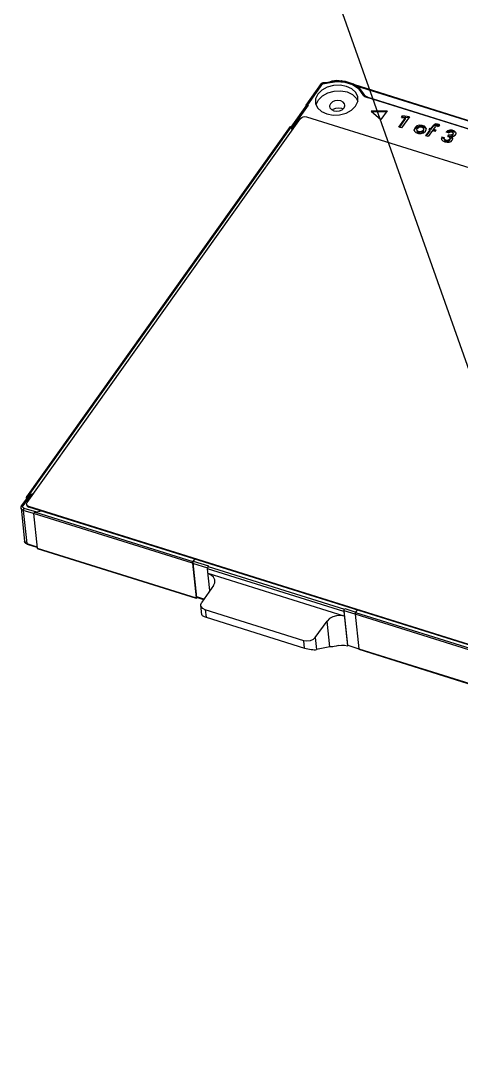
# Model space of a CAD drawing. Header units: millimetres. Extents: x 0 to 594, y 0 to 420.
# Drawn here: x 405.8 to 431.6, y 182.7 to 244.1 of the extents above; entities that cross this region are included whole.
import ezdxf

# ---------------------------------------------------------------- set-up
doc = ezdxf.new("R2010")
doc.units = ezdxf.units.MM
doc.header["$LTSCALE"] = 32.67
doc.layers.get('0').update_dxf_attribs({"linetype": 'CONTINUOUS'})
doc.styles.get("Standard").update_dxf_attribs({"font": 'txt', "width": 0.8})
doc.dimstyles.get("Standard").update_dxf_attribs({"dimtxt": 2.5, "dimasz": 3, "dimexe": 1.5, "dimexo": 1.2, "dimtad": 1, "dimdsep": 46, "dimtxsty": 'STANDARD', "dimblk": '_FILLED', "dimblk1": '_FILLED', "dimblk2": '_FILLED', "dimcen": 0.09, "dimazin": 2, "dimtol": 1, "dimtp": 0.01, "dimtm": 0.01, "dimtfac": 1, "dimtofl": 0, "dimtmove": 0, "dimatfit": 3, "dimldrblk": '_FILLED', "dimfxl": 1, "dimtolj": 1, "dimarcsym": 0})

# ---------------------------------------------------------------- blocks, each defined once
blk = doc.blocks.new('_FILLED')
at = {"color": 0, "linetype": 'BYBLOCK'}
blk.add_solid([(0, 0), (-1, 0.167), (-1, -0.167)], dxfattribs=at)

msp = doc.modelspace()

# ---------------------------------------------------------------- linework, layer by layer
at = {"color": 7, "linetype": 'CONTINUOUS'}
for p, q in [((422.458, 239.197), (423.349, 240.45)), ((423.423, 240.463), (422.535, 239.209)), ((423.54, 240.486), (423.443, 240.491)), ((423.751, 240.518), (423.971, 240.616)), ((424.641, 240.575), (424.524, 240.611)), ((444.015, 234.498), (425.297, 240.369)), ((425.387, 239.605), (425.471, 239.425)), ((426.054, 239.662), (443.746, 234.113)), ((421.587, 237.896), (422.502, 239.183)), ((422.451, 239.167), (422.458, 239.197)), ((422.451, 239.167), (422.456, 239.118)), ((422.491, 239.214), (422.536, 239.207)), ((422.535, 239.209), (422.576, 239.196)), ((423.044, 239.206), (423.045, 239.224)), ((423.045, 239.224), (423.17, 239.495)), ((423.98, 238.902), (424.032, 238.95)), ((424.526, 239.014), (424.615, 238.969)), ((406.15, 215.941), (422.136, 238.414)), ((422.472, 238.507), (527.627, 205.526)), ((427.19, 238.867), (426.266, 238.846)), ((426.266, 238.846), (426.828, 238.358)), ((426.326, 238.794), (427.151, 238.813)), ((427.19, 238.867), (426.828, 238.358)), ((427.874, 237.901), (428.257, 238.439)), ((427.91, 237.89), (428.262, 238.385)), ((428.022, 238.461), (428.096, 238.565)), ((428.49, 238.513), (428.022, 237.855)), ((428.022, 238.461), (428.257, 238.439)), ((428.063, 238.457), (428.102, 238.512)), ((428.102, 238.512), (428.096, 238.565)), ((428.49, 238.513), (428.096, 238.565)), ((428.102, 238.512), (428.456, 238.465)), ((428.262, 238.385), (428.257, 238.439)), ((421.528, 237.935), (406.123, 216.279)), ((421.528, 237.935), (421.54, 237.93)), ((421.54, 237.93), (421.562, 237.909)), ((421.562, 237.909), (421.646, 237.726)), ((428.022, 237.855), (427.874, 237.901)), ((428.77, 237.775), (428.769, 237.733)), ((428.769, 237.733), (428.788, 237.672)), ((428.822, 237.885), (428.77, 237.775)), ((428.788, 237.672), (428.874, 237.588)), ((428.932, 237.971), (428.822, 237.885)), ((428.826, 237.83), (428.938, 237.918)), ((428.922, 237.747), (428.951, 237.827)), ((428.923, 237.739), (428.922, 237.747)), ((428.928, 237.685), (428.949, 237.636)), ((429.072, 238.011), (428.932, 237.971)), ((428.938, 237.918), (429.075, 237.958)), ((429.251, 237.614), (429.306, 237.67)), ((429.306, 237.67), (429.328, 237.738)), ((429.322, 237.801), (429.322, 237.791)), ((429.328, 237.738), (429.327, 237.748)), ((429.476, 237.808), (429.455, 237.87)), ((429.46, 237.404), (429.7, 237.742)), ((429.495, 237.393), (429.705, 237.688)), ((429.834, 237.7), (429.593, 237.362)), ((429.637, 237.761), (429.699, 237.849)), ((429.7, 237.742), (429.637, 237.761)), ((429.677, 237.758), (429.705, 237.796)), ((429.705, 237.796), (429.699, 237.849)), ((429.699, 237.849), (429.762, 237.829)), ((429.705, 237.688), (429.7, 237.742)), ((429.705, 237.796), (429.768, 237.776)), ((429.762, 237.829), (429.874, 237.987)), ((429.768, 237.776), (429.762, 237.829)), ((429.768, 237.776), (429.88, 237.934)), ((429.97, 237.657), (429.834, 237.7)), ((429.994, 237.925), (429.896, 237.787)), ((429.902, 237.734), (429.896, 237.787)), ((429.896, 237.787), (430.033, 237.745)), ((429.902, 237.734), (429.986, 237.708)), ((430.033, 237.745), (429.97, 237.657)), ((430.153, 237.938), (430.271, 237.996)), ((430.228, 238), (430.243, 237.982)), ((430.854, 237.678), (431, 237.671)), ((431, 237.671), (431.13, 237.623)), ((429.09, 237.572), (429.178, 237.58)), ((429.218, 237.65), (429.122, 237.625)), ((429.177, 237.529), (429.317, 237.572)), ((429.178, 237.58), (429.251, 237.614)), ((429.317, 237.572), (429.426, 237.659)), ((429.593, 237.362), (429.46, 237.404)), ((430.359, 237.227), (430.375, 237.174)), ((430.372, 237.222), (430.396, 237.285)), ((430.375, 237.174), (430.441, 237.101)), ((430.391, 237.338), (430.396, 237.285)), ((430.391, 237.338), (430.541, 237.291)), ((430.396, 237.285), (430.527, 237.244)), ((430.524, 237.233), (430.541, 237.291)), ((430.529, 237.18), (430.562, 237.123)), ((430.562, 237.123), (430.638, 237.085)), ((430.776, 237.573), (430.635, 237.617)), ((430.729, 237.364), (430.788, 237.447)), ((430.758, 237.344), (430.793, 237.394)), ((430.793, 237.394), (430.788, 237.447)), ((430.881, 237.432), (430.788, 237.447)), ((430.793, 237.394), (430.888, 237.378)), ((430.857, 237.285), (430.868, 237.254)), ((430.888, 237.378), (430.973, 237.394)), ((430.937, 237.304), (430.932, 237.357)), ((431.003, 237.29), (430.932, 237.357)), ((430.973, 237.394), (431.032, 237.434)), ((431.024, 237.234), (431.003, 237.29)), ((431.032, 237.434), (431.057, 237.485)), ((431.057, 237.485), (431.057, 237.498)), ((431.13, 237.623), (431.156, 237.597)), ((405.834, 215.751), (406.231, 216.309)), ((406.123, 216.279), (406.101, 216.23)), ((406.101, 216.23), (406.11, 216.139)), ((406.136, 216.219), (406.101, 216.23)), ((406.168, 216.32), (406.123, 216.279)), ((406.136, 216.219), (406.156, 216.256)), ((406.136, 216.219), (406.14, 216.181)), ((406.156, 216.256), (406.188, 216.29)), ((406.221, 216.343), (406.168, 216.32)), ((406.188, 216.29), (406.224, 216.314)), ((406.533, 216.481), (406.221, 216.343)), ((406.221, 216.343), (406.224, 216.314)), ((406.224, 216.314), (406.503, 216.437)), ((405.799, 215.625), (406.003, 213.688)), ((406.122, 215.873), (406.15, 215.941)), ((406.122, 215.845), (406.122, 215.873)), ((406.122, 215.845), (406.125, 215.817)), ((406.133, 215.806), (406.122, 215.845)), ((406.179, 215.749), (406.133, 215.806)), ((406.255, 215.71), (406.179, 215.749)), ((511.41, 182.729), (406.255, 215.71)), ((511.413, 182.701), (406.258, 215.681)), ((406.524, 215.305), (406.536, 215.322)), ((406.524, 215.305), (406.54, 215.319)), ((406.524, 215.305), (406.737, 213.283)), ((406.54, 215.319), (406.554, 215.332)), ((406.554, 215.332), (406.594, 215.363)), ((406.594, 215.363), (406.64, 215.387)), ((406.64, 215.387), (406.975, 215.457)), ((406.153, 213.521), (406.731, 213.34)), ((406.737, 213.283), (406.745, 213.262)), ((406.745, 213.262), (406.75, 213.258)), ((406.75, 213.258), (416.036, 210.346)), ((415.823, 212.466), (415.841, 212.501)), ((415.943, 212.644), (415.841, 212.501)), ((415.844, 212.473), (415.962, 212.638)), ((415.81, 212.393), (416.023, 210.37)), ((415.829, 212.419), (416.042, 210.396)), ((416.833, 210.799), (416.699, 212.073)), ((416.738, 212.209), (416.761, 212.241)), ((416.738, 212.209), (424.699, 209.715)), ((424.688, 209.296), (416.729, 211.793)), ((417.047, 211.099), (416.356, 210.127)), ((416.032, 210.348), (416.023, 210.37)), ((416.036, 210.346), (416.032, 210.348)), ((416.048, 210.347), (416.036, 210.346)), ((416.048, 210.384), (416.054, 210.385)), ((416.066, 210.365), (416.048, 210.347)), ((416.049, 210.418), (416.468, 210.286)), ((416.054, 210.385), (416.063, 210.394)), ((416.073, 210.407), (416.063, 210.394)), ((416.076, 210.378), (416.066, 210.365)), ((416.359, 209.382), (416.3, 209.936)), ((422.316, 207.862), (416.567, 209.665)), ((424.659, 209.576), (424.87, 207.568)), ((424.893, 207.601), (424.682, 209.609)), ((424.699, 209.715), (424.72, 209.745)), ((425.318, 209.411), (425.531, 207.389)), ((425.349, 209.52), (425.45, 209.662)), ((416.612, 209.239), (422.361, 207.436)), ((422.988, 208.047), (423.68, 209.018)), ((424.87, 207.568), (424.893, 207.601)), ((424.893, 207.601), (425.534, 207.4)), ((423.839, 207.504), (423.062, 207.349)), ((425.531, 207.389), (425.538, 207.367)), ((425.538, 207.367), (425.544, 207.364)), ((425.544, 207.364), (443.232, 201.816))]:
    msp.add_line(p, q, dxfattribs=at)
at = {"color": 9, "linetype": 'CONTINUOUS'}
for p, q in [((423.423, 240.463), (423.534, 240.457)), ((423.443, 240.491), (423.443, 240.491)), ((423.534, 240.457), (423.646, 240.466)), ((423.646, 240.466), (423.754, 240.49)), ((423.754, 240.49), (424.242, 240.571)), ((424.242, 240.571), (424.727, 240.541)), ((443.994, 234.469), (425.394, 240.302)), ((425.72, 239.874), (425.786, 239.776)), ((425.786, 239.776), (425.887, 239.695)), ((425.887, 239.695), (426.017, 239.638)), ((443.735, 234.08), (426.017, 239.638)), ((422.576, 239.196), (421.601, 237.825)), ((421.562, 237.909), (406.221, 216.343)), ((428.938, 237.918), (428.932, 237.971)), ((429.88, 237.934), (429.874, 237.987)), ((406.334, 216.363), (405.908, 215.764)), ((406.181, 216.283), (406.136, 216.219)), ((405.834, 215.751), (405.864, 215.768)), ((405.864, 215.768), (405.908, 215.764)), ((405.891, 215.709), (405.908, 215.764)), ((405.971, 215.625), (406.694, 215.398)), ((406.255, 215.71), (406.258, 215.681)), ((405.933, 215.489), (405.857, 215.528)), ((405.935, 215.534), (405.933, 215.489)), ((405.933, 215.489), (406.137, 213.552)), ((406.534, 215.301), (405.933, 215.489)), ((415.81, 212.393), (406.524, 215.305)), ((406.64, 215.387), (415.841, 212.501)), ((406.003, 213.688), (406.014, 213.648)), ((406.137, 213.552), (406.728, 213.366)), ((406.737, 213.283), (416.023, 210.37)), ((415.862, 212.523), (416.761, 212.241)), ((416.709, 212.11), (415.832, 212.384)), ((424.659, 209.576), (416.699, 212.073)), ((416.037, 210.447), (416.483, 210.307)), ((416.043, 210.4), (416.063, 210.394)), ((416.076, 210.378), (416.073, 210.407)), ((416.567, 209.665), (416.612, 209.239)), ((425.317, 209.41), (424.682, 209.609)), ((424.72, 209.745), (425.359, 209.544)), ((443.006, 203.863), (425.318, 209.411)), ((425.349, 209.52), (443.036, 203.972)), ((423.839, 207.504), (423.68, 209.018)), ((422.361, 207.436), (422.316, 207.862)), ((422.988, 208.047), (423.062, 207.349)), ((425.531, 207.389), (443.219, 201.841))]:
    msp.add_line(p, q, dxfattribs=at)
at = {"color": 7, "linetype": 'CONTINUOUS'}
for points in [[(423.693, 240.242), (423.37, 240.065), (423.134, 239.829)], [(423.734, 240.515), (423.638, 240.494), (423.54, 240.486)], [(425.483, 239.612), (425.472, 239.68), (425.356, 239.933), (425.132, 240.143), (424.82, 240.29), (424.452, 240.359), (424.065, 240.342), (423.693, 240.242)], [(424.76, 240.567), (424.247, 240.6), (423.734, 240.515)], [(423.971, 240.616), (424.252, 240.653), (424.524, 240.611)], [(425.819, 239.843), (425.59, 240.168), (425.224, 240.419), (424.76, 240.567)], [(423.134, 239.829), (423.01, 239.559), (422.997, 239.351)], [(423.17, 239.495), (423.404, 239.73), (423.723, 239.906), (424.091, 240.007), (424.477, 240.026), (424.847, 239.959), (425.16, 239.814), (425.387, 239.605)], [(425.345, 239.135), (425.47, 239.405), (425.483, 239.612)], [(425.819, 239.843), (425.87, 239.769), (425.95, 239.707), (426.054, 239.662)], [(422.458, 239.197), (422.461, 239.2), (422.491, 239.214)], [(422.536, 239.207), (422.513, 239.193), (422.502, 239.183)], [(422.997, 239.351), (423.008, 239.284), (423.124, 239.031), (423.348, 238.821), (423.66, 238.674), (424.028, 238.605), (424.415, 238.622), (424.787, 238.722)], [(423.877, 239.273), (423.828, 239.151), (423.828, 239.101)], [(423.828, 239.101), (423.847, 239.03), (423.93, 238.928), (424.066, 238.857), (424.234, 238.831), (424.407, 238.853), (424.562, 238.921), (424.673, 239.024)], [(424.723, 239.196), (424.703, 239.266), (424.62, 239.369), (424.484, 239.439), (424.316, 239.465), (424.143, 239.443), (423.988, 239.376), (423.877, 239.273)], [(424.032, 238.95), (424.185, 239.017), (424.358, 239.04), (424.526, 239.014)], [(424.673, 239.024), (424.722, 239.145), (424.723, 239.196)], [(424.787, 238.722), (425.11, 238.899), (425.345, 239.135)], [(422.136, 238.414), (422.198, 238.471), (422.282, 238.508), (422.378, 238.521), (422.472, 238.507)], [(428.775, 237.713), (428.775, 237.721), (428.826, 237.83)], [(429.122, 237.625), (429.025, 237.636), (428.95, 237.682), (428.923, 237.739)], [(428.951, 237.827), (429.025, 237.889), (429.121, 237.915), (429.22, 237.903), (429.295, 237.858), (429.322, 237.801)], [(429.455, 237.87), (429.369, 237.952), (429.23, 238.005), (429.072, 238.011)], [(429.075, 237.958), (429.231, 237.952), (429.375, 237.899)], [(429.322, 237.791), (429.292, 237.712), (429.218, 237.65)], [(429.375, 237.899), (429.462, 237.815), (429.466, 237.804)], [(429.426, 237.659), (429.476, 237.769), (429.476, 237.808)], [(430.271, 237.996), (430.221, 238.054), (430.133, 238.087), (430.03, 238.09), (429.936, 238.051), (429.874, 237.987)], [(429.88, 237.934), (429.942, 237.998), (430.036, 238.037)], [(429.994, 237.925), (430.016, 237.952), (430.043, 237.973), (430.075, 237.985), (430.108, 237.981), (430.138, 237.966)], [(430.036, 238.037), (430.139, 238.034), (430.228, 238)], [(430.138, 237.966), (430.146, 237.958), (430.151, 237.948), (430.153, 237.938)], [(431.126, 237.675), (430.995, 237.725), (430.848, 237.732), (430.723, 237.693), (430.635, 237.617)], [(430.684, 237.601), (430.728, 237.639), (430.854, 237.678)], [(431.216, 237.552), (431.202, 237.599), (431.126, 237.675)], [(428.874, 237.588), (429.016, 237.535), (429.177, 237.529)], [(428.949, 237.636), (429.007, 237.592), (429.09, 237.572)], [(430.391, 237.338), (430.359, 237.256), (430.359, 237.227)], [(430.441, 237.101), (430.564, 237.044), (430.695, 237.02), (430.818, 237.029), (430.921, 237.07), (430.993, 237.138)], [(430.837, 237.179), (430.776, 237.139), (430.693, 237.127), (430.61, 237.145), (430.548, 237.184), (430.524, 237.233)], [(430.638, 237.085), (430.73, 237.074), (430.813, 237.101), (430.865, 237.158), (430.874, 237.2)], [(430.729, 237.364), (430.807, 237.331), (430.857, 237.285)], [(430.776, 237.573), (430.828, 237.614), (430.903, 237.63), (430.98, 237.619), (431.034, 237.588), (431.051, 237.551)], [(430.868, 237.254), (430.866, 237.231), (430.837, 237.179)], [(431.051, 237.551), (431.051, 237.541), (431.027, 237.489), (430.966, 237.447), (430.881, 237.432)], [(430.932, 237.357), (431.069, 237.375), (431.169, 237.433)], [(430.937, 237.304), (431.009, 237.237), (431.011, 237.23)], [(430.993, 237.138), (431.024, 237.215), (431.024, 237.234)], [(431.169, 237.433), (431.214, 237.513), (431.216, 237.552)], [(405.799, 215.625), (405.8, 215.668), (405.811, 215.71), (405.834, 215.751)], [(406.136, 215.778), (406.182, 215.721), (406.258, 215.681)], [(406.153, 213.521), (406.076, 213.561), (406.026, 213.619), (406.003, 213.688)], [(415.81, 212.393), (415.812, 212.427), (415.823, 212.466)], [(415.844, 212.473), (415.835, 212.456), (415.83, 212.437), (415.829, 212.419)], [(416.743, 212.218), (416.716, 212.167), (416.702, 212.117), (416.699, 212.073)], [(417.129, 211.385), (417.123, 211.424), (417.053, 211.577), (416.917, 211.704), (416.729, 211.793)], [(417.047, 211.099), (417.121, 211.26), (417.129, 211.385)], [(416.042, 210.396), (416.046, 210.386), (416.048, 210.384)], [(416.3, 209.936), (416.301, 209.992), (416.356, 210.127)], [(416.567, 209.665), (416.415, 209.743), (416.322, 209.858), (416.3, 209.936)], [(424.659, 209.576), (424.662, 209.625), (424.677, 209.674), (424.699, 209.713)], [(425.349, 209.52), (425.331, 209.487), (425.32, 209.449), (425.318, 209.411)], [(424.688, 209.296), (424.466, 209.337), (424.232, 209.326), (424.01, 209.264), (423.819, 209.159), (423.68, 209.018)], [(422.988, 208.047), (422.865, 207.933), (422.696, 207.859), (422.504, 207.833), (422.316, 207.862)], [(424.346, 207.584), (424.214, 207.553), (424.103, 207.528), (424.014, 207.518)], [(424.346, 207.584), (424.524, 207.609), (424.702, 207.604), (424.87, 207.568)]]:
    msp.add_lwpolyline(points, dxfattribs=at)
at = {"color": 9, "linetype": 'CONTINUOUS'}
for points in [[(423.423, 240.463), (423.382, 240.468), (423.352, 240.453), (423.349, 240.45)], [(423.443, 240.491), (423.436, 240.488), (423.423, 240.463)], [(423.754, 240.49), (423.74, 240.513), (423.734, 240.515)], [(423.871, 240.538), (423.993, 240.591), (424.242, 240.624), (424.487, 240.587)], [(424.524, 240.611), (424.511, 240.61), (424.487, 240.587)], [(424.727, 240.541), (425.162, 240.405), (425.504, 240.176), (425.72, 239.874)], [(425.72, 239.874), (425.769, 239.877), (425.807, 239.861), (425.819, 239.843)], [(426.054, 239.662), (426.041, 239.66), (426.017, 239.638)], [(405.857, 215.528), (405.81, 215.586), (405.799, 215.625)], [(405.971, 215.625), (405.914, 215.659), (405.891, 215.709)], [(405.971, 215.625), (405.949, 215.583), (405.935, 215.534)], [(406.014, 213.648), (406.061, 213.591), (406.137, 213.552)], [(406.137, 213.552), (406.147, 213.525), (406.153, 213.521)]]:
    msp.add_lwpolyline(points, dxfattribs=at)
at = {"color": 7, "linetype": 'CONTINUOUS'}
msp.add_arc((423.431, 240.392), 0.1, 83.20514, 144.76793, dxfattribs=at)
for centre, major_axis, start_param, end_param in [((416.871, 209.291), (0.512, -0.098), -3.076078, -2.059208), ((422.62, 207.488), (0.512, -0.098), -2.059208, -0.488411), ((424.502, 207.296), (0.768, -0.147), 2.301247, 2.653181)]:
    msp.add_ellipse(centre, major_axis=major_axis, ratio=0.216349, start_param=start_param, end_param=end_param, dxfattribs=at)

# ---------------------------------------------------------------- leaders
msp.add_leader([(424.008, 246.2), (444.569, 188)], dimstyle='STANDARD', override={"dimtad": 0, "dimldrblk": 'NONE'}, dxfattribs=at)

doc.saveas('drawing.dxf')
